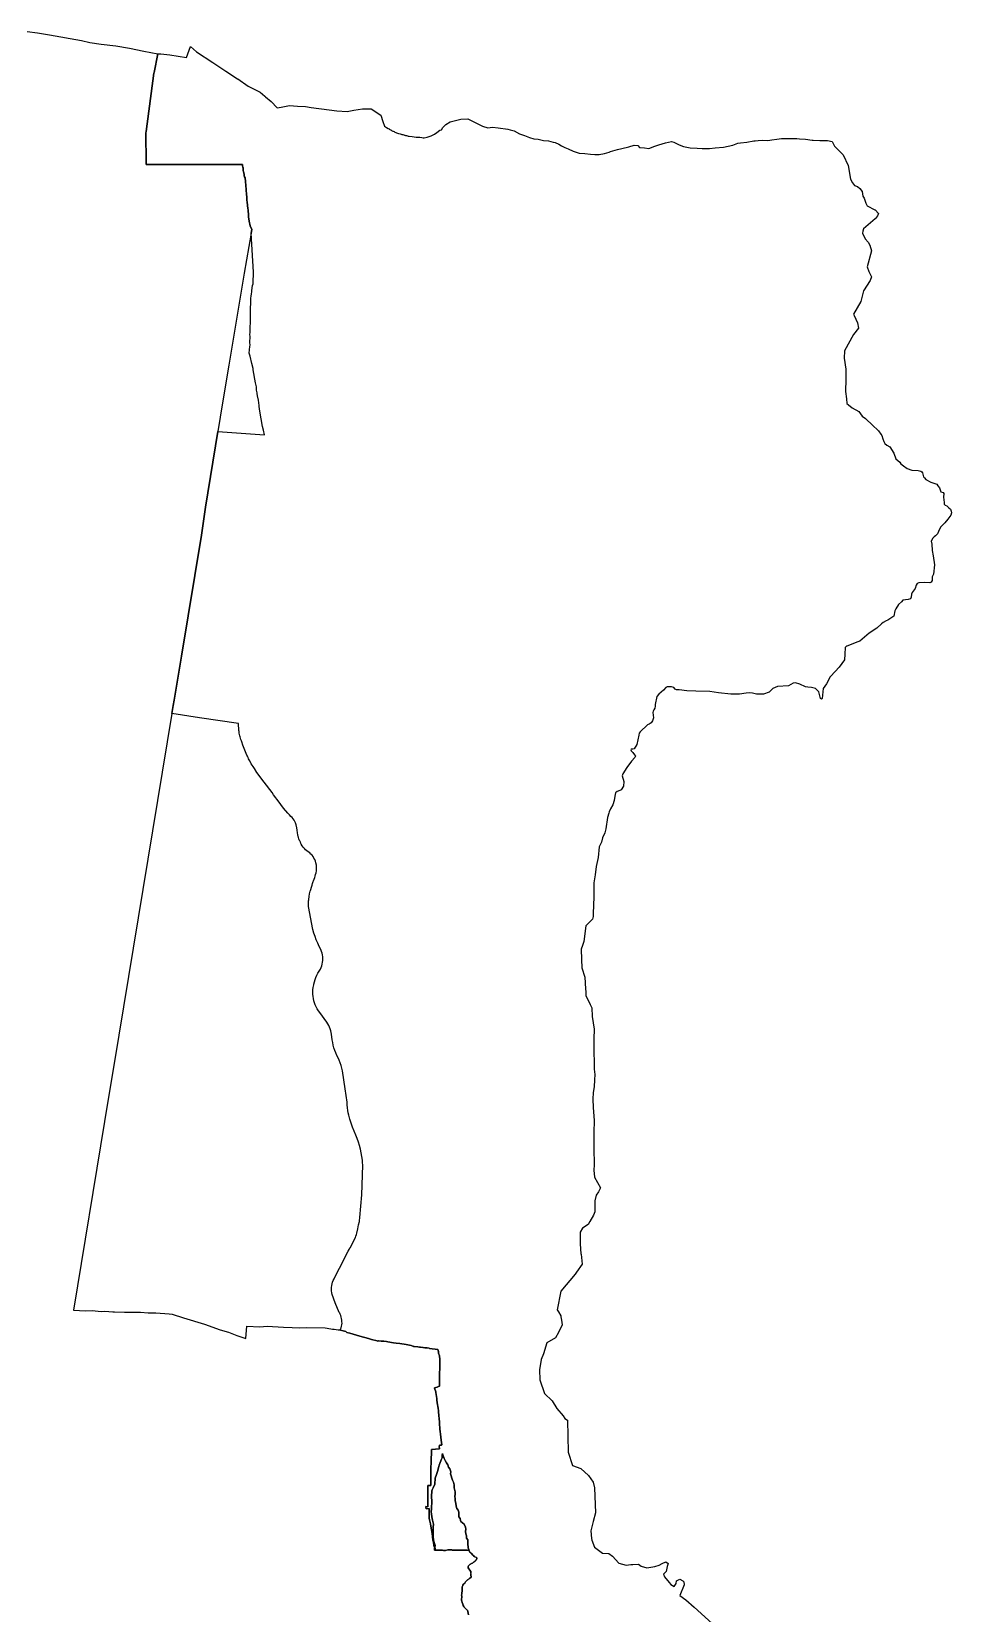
# Model space of a CAD drawing. Header units: inches. Extents: x -74.45 to -73.99, y 3.73 to 4.84.
# Drawn here: x -74.0405 to -74.0004, y 4.7575 to 4.8265 of the extents above; entities that cross this region are included whole.
import ezdxf

# ---------------------------------------------------------------- set-up
doc = ezdxf.new("R2010")
doc.units = ezdxf.units.IN
doc.header["$MEASUREMENT"] = 0
doc.layers.add('temp_wfs_layer', color=251, linetype='Continuous')

msp = doc.modelspace()

# ---------------------------------------------------------------- linework, layer by layer
at = {"layer": 'temp_wfs_layer'}
for points in [[(-74.040712, 4.826488), (-74.040269, 4.826433), (-74.040262, 4.826432), (-74.03974, 4.826354), (-74.038353, 4.826099), (-74.037977, 4.826011), (-74.037483, 4.825935), (-74.037482, 4.825935), (-74.036849, 4.825864), (-74.036844, 4.825863), (-74.036251, 4.825766), (-74.035626, 4.825635), (-74.03502, 4.825526), (-74.035019, 4.825526), (-74.035019, 4.825526), (-74.035019, 4.825525), (-74.035013, 4.825525), (-74.035011, 4.825525), (-74.035013, 4.825519), (-74.035181, 4.824712), (-74.035187, 4.824679), (-74.03553, 4.822135), (-74.035534, 4.822073), (-74.035532, 4.820767), (-74.035532, 4.820688), (-74.034632, 4.820694), (-74.033153, 4.820691), (-74.031327, 4.820687), (-74.031317, 4.820654), (-74.031303, 4.820564), (-74.031302, 4.820559), (-74.031298, 4.820516), (-74.031298, 4.820516), (-74.031293, 4.820464), (-74.031289, 4.820431), (-74.03128, 4.820373), (-74.031256, 4.820272), (-74.031245, 4.820191), (-74.03123, 4.820152), (-74.031212, 4.820105), (-74.031205, 4.820053), (-74.031199, 4.820014), (-74.031198, 4.820008), (-74.031193, 4.819913), (-74.031186, 4.819797), (-74.031185, 4.819791), (-74.031165, 4.819579), (-74.031159, 4.819534), (-74.031152, 4.819444), (-74.031148, 4.819401), (-74.031137, 4.819271), (-74.031135, 4.819173), (-74.031114, 4.819007), (-74.031109, 4.818967), (-74.031108, 4.81896), (-74.031101, 4.818897), (-74.031092, 4.818777), (-74.031076, 4.818712), (-74.031071, 4.818688), (-74.031066, 4.81849), (-74.031057, 4.818402), (-74.031015, 4.818135), (-74.031009, 4.818107), (-74.031, 4.818061), (-74.030995, 4.818045), (-74.030985, 4.818019), (-74.030918, 4.817855), (-74.030946, 4.817695), (-74.031257, 4.815953), (-74.03192, 4.811928), (-74.032196, 4.810294), (-74.032403, 4.809036), (-74.032944, 4.805734), (-74.033111, 4.804521), (-74.033991, 4.799231), (-74.03431, 4.797325), (-74.03435, 4.797088), (-74.034408, 4.796733), (-74.036714, 4.782697), (-74.037341, 4.778932), (-74.038699, 4.770696), (-74.038178, 4.770669), (-74.037885, 4.770683), (-74.037487, 4.770644), (-74.037332, 4.77066), (-74.036978, 4.770636), (-74.036902, 4.770633), (-74.036467, 4.77062), (-74.035814, 4.770614), (-74.035774, 4.770614), (-74.035441, 4.770591), (-74.03511, 4.770585), (-74.034522, 4.770537), (-74.034399, 4.770525), (-74.033892, 4.770363), (-74.032982, 4.770087), (-74.032297, 4.769848), (-74.031938, 4.769736), (-74.031568, 4.76959), (-74.031173, 4.769461), (-74.031141, 4.770006), (-74.030572, 4.76997), (-74.030241, 4.770001), (-74.029533, 4.769956), (-74.029164, 4.76995), (-74.028826, 4.76993), (-74.028537, 4.769941), (-74.027723, 4.76993), (-74.027476, 4.76989), (-74.027404, 4.769879), (-74.027323, 4.769879), (-74.027144, 4.769849), (-74.027087, 4.769839), (-74.027066, 4.769838), (-74.027044, 4.769836), (-74.026823, 4.769776), (-74.026819, 4.769773), (-74.026773, 4.769735), (-74.026645, 4.769699), (-74.026204, 4.769574), (-74.02583, 4.769467), (-74.025693, 4.769428), (-74.025451, 4.769359), (-74.025449, 4.769358), (-74.025446, 4.769356), (-74.025404, 4.76936), (-74.025388, 4.769362), (-74.025281, 4.769357), (-74.025189, 4.769346), (-74.025165, 4.769343), (-74.02505, 4.769329), (-74.024986, 4.769321), (-74.024736, 4.769283), (-74.024623, 4.769267), (-74.024467, 4.769246), (-74.024179, 4.769206), (-74.023966, 4.769154), (-74.023892, 4.769136), (-74.023884, 4.769133), (-74.023858, 4.769124), (-74.023839, 4.769117), (-74.023682, 4.769099), (-74.02368, 4.769099), (-74.023673, 4.769098), (-74.023598, 4.769089), (-74.023564, 4.769086), (-74.023463, 4.769074), (-74.023441, 4.769071), (-74.023376, 4.769064), (-74.023368, 4.769063), (-74.023295, 4.769055), (-74.02327, 4.769052), (-74.023181, 4.769039), (-74.023164, 4.769037), (-74.022799, 4.768991), (-74.022793, 4.768964), (-74.022792, 4.768963), (-74.022784, 4.768929), (-74.022783, 4.76892), (-74.022782, 4.768911), (-74.022773, 4.768832), (-74.022734, 4.768709), (-74.022732, 4.768702), (-74.02273, 4.768696), (-74.022726, 4.768685), (-74.022724, 4.768671), (-74.022723, 4.768587), (-74.022723, 4.768584), (-74.022723, 4.768521), (-74.022722, 4.768486), (-74.022722, 4.768224), (-74.022722, 4.7682), (-74.022722, 4.768196), (-74.022725, 4.767915), (-74.022726, 4.767808), (-74.022725, 4.767787), (-74.022725, 4.767565), (-74.022725, 4.76738), (-74.02277, 4.767366), (-74.022833, 4.767346), (-74.022952, 4.767309), (-74.022948, 4.767299), (-74.022888, 4.767132), (-74.022884, 4.767116), (-74.022849, 4.766849), (-74.022849, 4.766844), (-74.022843, 4.766797), (-74.022826, 4.766663), (-74.022795, 4.76643), (-74.022781, 4.766305), (-74.022756, 4.766066), (-74.022751, 4.766011), (-74.022751, 4.766003), (-74.022733, 4.765782), (-74.022712, 4.765494), (-74.022706, 4.765425), (-74.022701, 4.765381), (-74.022701, 4.76538), (-74.022694, 4.765314), (-74.022688, 4.765271), (-74.022688, 4.76527), (-74.022685, 4.765245), (-74.022679, 4.765204), (-74.022673, 4.765152), (-74.022672, 4.76515), (-74.022658, 4.765039), (-74.022658, 4.765039), (-74.022642, 4.76491), (-74.022634, 4.764848), (-74.02263, 4.764822), (-74.022643, 4.764806), (-74.022685, 4.764811), (-74.0227, 4.764813), (-74.022735, 4.764817), (-74.02274, 4.76472), (-74.022733, 4.764684), (-74.022728, 4.764661), (-74.022725, 4.764646), (-74.023078, 4.764621), (-74.023097, 4.764058), (-74.023102, 4.763824), (-74.02311, 4.763719), (-74.02311, 4.763533), (-74.023109, 4.763338), (-74.023109, 4.763226), (-74.023109, 4.76305), (-74.023233, 4.763051), (-74.023233, 4.762878), (-74.023235, 4.762746), (-74.023236, 4.762619), (-74.02324, 4.762447), (-74.023238, 4.762381), (-74.02324, 4.762128), (-74.023333, 4.762131), (-74.023332, 4.76212), (-74.023316, 4.762036), (-74.023187, 4.762043), (-74.023183, 4.76189), (-74.023179, 4.761804), (-74.023179, 4.761711), (-74.023176, 4.761629), (-74.023165, 4.761551), (-74.02313, 4.761377), (-74.023096, 4.761197), (-74.023065, 4.761038), (-74.02305, 4.760938), (-74.023043, 4.760831), (-74.023016, 4.760672), (-74.023, 4.760577), (-74.022973, 4.760441), (-74.022959, 4.760377), (-74.022957, 4.760376), (-74.022944, 4.760365), (-74.022941, 4.760355), (-74.022955, 4.760316), (-74.022953, 4.760278), (-74.02295, 4.76023), (-74.022935, 4.76023), (-74.022924, 4.76023), (-74.022898, 4.76023), (-74.022897, 4.760227), (-74.022847, 4.76023), (-74.022847, 4.76023), (-74.022782, 4.760231), (-74.0227, 4.760233), (-74.022678, 4.760234), (-74.02267, 4.760236), (-74.022661, 4.760236), (-74.022642, 4.760234), (-74.022606, 4.760231), (-74.022553, 4.760222), (-74.022537, 4.760221), (-74.022512, 4.760219), (-74.022492, 4.760219), (-74.022476, 4.760221), (-74.022368, 4.760239), (-74.022353, 4.76024), (-74.022307, 4.76024), (-74.022273, 4.760242), (-74.022208, 4.760239), (-74.022195, 4.760238), (-74.022175, 4.760237), (-74.022131, 4.760235), (-74.022084, 4.760235), (-74.022068, 4.760235), (-74.022045, 4.760236), (-74.022015, 4.760235), (-74.021959, 4.760236), (-74.021922, 4.760234), (-74.02189, 4.760233), (-74.021788, 4.76023), (-74.021698, 4.760227), (-74.021598, 4.760226), (-74.021553, 4.760225), (-74.021514, 4.760225), (-74.021459, 4.760223), (-74.02144, 4.760221), (-74.02144, 4.76022), (-74.021432, 4.760197), (-74.021415, 4.760146), (-74.021414, 4.760146), (-74.021367, 4.760112), (-74.021334, 4.760089), (-74.021271, 4.760015), (-74.021252, 4.759996), (-74.021216, 4.75996), (-74.021207, 4.75995), (-74.021186, 4.759941), (-74.021115, 4.759911), (-74.021107, 4.759891), (-74.021109, 4.759868), (-74.02112, 4.759825), (-74.021121, 4.75982), (-74.021126, 4.759811), (-74.021144, 4.759786), (-74.021149, 4.759782), (-74.021167, 4.759762), (-74.021172, 4.759758), (-74.021176, 4.759755), (-74.02119, 4.759744), (-74.021194, 4.759741), (-74.021216, 4.759722), (-74.021232, 4.759708), (-74.021245, 4.7597), (-74.021266, 4.759686), (-74.021293, 4.759668), (-74.02133, 4.759647), (-74.02136, 4.759628), (-74.021385, 4.759614), (-74.021404, 4.759599), (-74.021432, 4.759576), (-74.021451, 4.75956), (-74.021468, 4.759541), (-74.021479, 4.759525), (-74.021484, 4.759513), (-74.021485, 4.759504), (-74.021481, 4.759484), (-74.021474, 4.75946), (-74.02145, 4.759421), (-74.021408, 4.759357), (-74.021406, 4.759354), (-74.021384, 4.759321), (-74.021367, 4.759318), (-74.021365, 4.759286), (-74.021362, 4.759268), (-74.021358, 4.759233), (-74.021357, 4.759212), (-74.02136, 4.759192), (-74.021363, 4.759174), (-74.021365, 4.759153), (-74.021349, 4.759048), (-74.021404, 4.759012), (-74.021437, 4.758987), (-74.021464, 4.758965), (-74.021501, 4.758933), (-74.021503, 4.75893), (-74.021538, 4.7589), (-74.021561, 4.758878), (-74.021592, 4.758846), (-74.021632, 4.758797), (-74.021665, 4.758763), (-74.021683, 4.758742), (-74.02171, 4.758701), (-74.021719, 4.758685), (-74.021729, 4.758661), (-74.021738, 4.758636), (-74.021743, 4.758627), (-74.021745, 4.758561), (-74.021746, 4.758507), (-74.021746, 4.758503), (-74.021747, 4.758442), (-74.021757, 4.758366), (-74.021763, 4.75831), (-74.021766, 4.758284), (-74.021764, 4.758207), (-74.021765, 4.758065), (-74.021765, 4.758062), (-74.021765, 4.758054), (-74.021721, 4.757907), (-74.021714, 4.757882), (-74.021693, 4.757817), (-74.021675, 4.757774), (-74.021658, 4.757746), (-74.021645, 4.757728), (-74.021616, 4.757694), (-74.021599, 4.75768), (-74.021572, 4.757658), (-74.02154, 4.757631), (-74.021536, 4.757627), (-74.021518, 4.757613), (-74.02151, 4.757606), (-74.0215, 4.757552), (-74.021484, 4.757485), (-74.021481, 4.757478), (-74.021462, 4.757416)], [(-74.021462, 4.757416), (-74.021481, 4.757478), (-74.021484, 4.757485), (-74.0215, 4.757552), (-74.02151, 4.757606), (-74.021518, 4.757613), (-74.021536, 4.757627), (-74.02154, 4.757631), (-74.021572, 4.757658), (-74.021599, 4.75768), (-74.021616, 4.757694), (-74.021645, 4.757728), (-74.021658, 4.757746), (-74.021675, 4.757774), (-74.021693, 4.757817), (-74.021714, 4.757882), (-74.021721, 4.757907), (-74.021765, 4.758054), (-74.021765, 4.758062), (-74.021765, 4.758065), (-74.021764, 4.758207), (-74.021766, 4.758284), (-74.021763, 4.75831), (-74.021757, 4.758366), (-74.021747, 4.758442), (-74.021746, 4.758503), (-74.021746, 4.758507), (-74.021745, 4.758561), (-74.021743, 4.758627), (-74.021738, 4.758636), (-74.021729, 4.758661), (-74.021719, 4.758685), (-74.02171, 4.758701), (-74.021683, 4.758742), (-74.021665, 4.758763), (-74.021632, 4.758797), (-74.021592, 4.758846), (-74.021561, 4.758878), (-74.021538, 4.7589), (-74.021503, 4.75893), (-74.021501, 4.758933), (-74.021464, 4.758965), (-74.021437, 4.758987), (-74.021404, 4.759012), (-74.021349, 4.759048), (-74.021365, 4.759153), (-74.021363, 4.759174), (-74.02136, 4.759192), (-74.021357, 4.759212), (-74.021358, 4.759233), (-74.021362, 4.759268), (-74.021365, 4.759286), (-74.021367, 4.759318), (-74.021384, 4.759321), (-74.021406, 4.759354), (-74.021408, 4.759357), (-74.02145, 4.759421), (-74.021474, 4.75946), (-74.021481, 4.759484), (-74.021485, 4.759504), (-74.021484, 4.759513), (-74.021479, 4.759525), (-74.021468, 4.759541), (-74.021451, 4.75956), (-74.021432, 4.759576), (-74.021404, 4.759599), (-74.021385, 4.759614), (-74.02136, 4.759628), (-74.02133, 4.759647), (-74.021293, 4.759668), (-74.021266, 4.759686), (-74.021245, 4.7597), (-74.021232, 4.759708), (-74.021216, 4.759722), (-74.021194, 4.759741), (-74.02119, 4.759744), (-74.021176, 4.759755), (-74.021172, 4.759758), (-74.021167, 4.759762), (-74.021149, 4.759782), (-74.021144, 4.759786), (-74.021126, 4.759811), (-74.021121, 4.75982), (-74.02112, 4.759825), (-74.021109, 4.759868), (-74.021107, 4.759891), (-74.021115, 4.759911), (-74.021186, 4.759941), (-74.021207, 4.75995), (-74.021216, 4.75996), (-74.021252, 4.759996), (-74.021271, 4.760015), (-74.021334, 4.760089), (-74.021367, 4.760112), (-74.021414, 4.760146), (-74.021415, 4.760146), (-74.021432, 4.760197), (-74.02144, 4.76022), (-74.02144, 4.760221), (-74.02144, 4.760221), (-74.021446, 4.760239), (-74.021456, 4.760264), (-74.021482, 4.760327), (-74.021485, 4.760369), (-74.021494, 4.760473), (-74.021498, 4.76058), (-74.021502, 4.760676), (-74.021548, 4.76076), (-74.021552, 4.760857), (-74.021588, 4.760945), (-74.021604, 4.761051), (-74.021588, 4.761145), (-74.021595, 4.761237), (-74.021653, 4.761362), (-74.021725, 4.761424), (-74.021799, 4.761484), (-74.021821, 4.761521), (-74.021832, 4.761613), (-74.021891, 4.761684), (-74.021895, 4.761778), (-74.021894, 4.761884), (-74.02192, 4.761972), (-74.02197, 4.762054), (-74.021997, 4.762153), (-74.022019, 4.762284), (-74.022042, 4.762379), (-74.022048, 4.762481), (-74.022068, 4.762574), (-74.022052, 4.762669), (-74.022052, 4.762771), (-74.022087, 4.762956), (-74.022088, 4.763078), (-74.02212, 4.763195), (-74.022159, 4.763283), (-74.022186, 4.763375), (-74.022216, 4.763472), (-74.022251, 4.763558), (-74.022243, 4.763654), (-74.022282, 4.76378), (-74.022345, 4.763858), (-74.022366, 4.763953), (-74.02243, 4.76404), (-74.02249, 4.764146), (-74.022533, 4.764231), (-74.022599, 4.764439), (-74.022606, 4.764445), (-74.022619, 4.764376), (-74.022619, 4.764256), (-74.022653, 4.764174), (-74.022719, 4.764013), (-74.022729, 4.763981), (-74.022774, 4.763841), (-74.022811, 4.763708), (-74.022855, 4.763529), (-74.022919, 4.763369), (-74.022941, 4.763114), (-74.023009, 4.762953), (-74.02305, 4.762858), (-74.023067, 4.76282), (-74.023066, 4.762745), (-74.023086, 4.762647), (-74.023081, 4.762554), (-74.023072, 4.762367), (-74.023067, 4.76227), (-74.023077, 4.762156), (-74.02308, 4.762036), (-74.023091, 4.761906), (-74.023079, 4.761813), (-74.023061, 4.761691), (-74.02304, 4.761539), (-74.022986, 4.761367), (-74.023001, 4.761234), (-74.02301, 4.761111), (-74.023009, 4.760977), (-74.023005, 4.760808), (-74.022986, 4.760681), (-74.022968, 4.760559), (-74.022917, 4.76044), (-74.022938, 4.760364), (-74.022941, 4.760355), (-74.022944, 4.760365), (-74.022957, 4.760376), (-74.022959, 4.760377), (-74.022973, 4.760441), (-74.023, 4.760577), (-74.023016, 4.760672), (-74.023043, 4.760831), (-74.02305, 4.760938), (-74.023065, 4.761038), (-74.023096, 4.761197), (-74.02313, 4.761377), (-74.023165, 4.761551), (-74.023176, 4.761629), (-74.023179, 4.761711), (-74.023179, 4.761804), (-74.023183, 4.76189), (-74.023187, 4.762043), (-74.023316, 4.762036), (-74.023332, 4.76212), (-74.023333, 4.762131), (-74.02324, 4.762128), (-74.023238, 4.762381), (-74.02324, 4.762447), (-74.023236, 4.762619), (-74.023235, 4.762746), (-74.023233, 4.762878), (-74.023233, 4.763051), (-74.023109, 4.76305), (-74.023109, 4.763226), (-74.023109, 4.763338), (-74.02311, 4.763533), (-74.02311, 4.763719), (-74.023102, 4.763824), (-74.023097, 4.764058), (-74.023078, 4.764621), (-74.022725, 4.764646), (-74.022728, 4.764661), (-74.022733, 4.764684), (-74.02274, 4.76472), (-74.022735, 4.764817), (-74.0227, 4.764813), (-74.022685, 4.764811), (-74.022643, 4.764806), (-74.02263, 4.764822), (-74.022634, 4.764848), (-74.022642, 4.76491), (-74.022658, 4.765039), (-74.022658, 4.765039), (-74.022672, 4.76515), (-74.022673, 4.765152), (-74.022679, 4.765204), (-74.022685, 4.765245), (-74.022688, 4.76527), (-74.022688, 4.765271), (-74.022694, 4.765314), (-74.022701, 4.76538), (-74.022701, 4.765381), (-74.022706, 4.765425), (-74.022712, 4.765494), (-74.022733, 4.765782), (-74.022751, 4.766003), (-74.022751, 4.766011), (-74.022756, 4.766066), (-74.022781, 4.766305), (-74.022795, 4.76643), (-74.022826, 4.766663), (-74.022843, 4.766797), (-74.022849, 4.766844), (-74.022849, 4.766849), (-74.022884, 4.767116), (-74.022888, 4.767132), (-74.022948, 4.767299), (-74.022952, 4.767309), (-74.022833, 4.767346), (-74.02277, 4.767366), (-74.022725, 4.76738), (-74.022725, 4.767565), (-74.022725, 4.767787), (-74.022726, 4.767808), (-74.022725, 4.767915), (-74.022722, 4.768196), (-74.022722, 4.7682), (-74.022722, 4.768224), (-74.022722, 4.768486), (-74.022723, 4.768521), (-74.022723, 4.768584), (-74.022723, 4.768587), (-74.022724, 4.768671), (-74.022726, 4.768685), (-74.02273, 4.768696), (-74.022732, 4.768702), (-74.022734, 4.768709), (-74.022773, 4.768832), (-74.022782, 4.768911), (-74.022783, 4.76892), (-74.022784, 4.768929), (-74.022792, 4.768963), (-74.022793, 4.768964), (-74.022799, 4.768991), (-74.023164, 4.769037), (-74.023181, 4.769039), (-74.02327, 4.769052), (-74.023295, 4.769055), (-74.023368, 4.769063), (-74.023376, 4.769064), (-74.023441, 4.769071), (-74.023463, 4.769074), (-74.023564, 4.769086), (-74.023598, 4.769089), (-74.023673, 4.769098), (-74.02368, 4.769099), (-74.023682, 4.769099), (-74.023839, 4.769117), (-74.023858, 4.769124), (-74.023884, 4.769133), (-74.023892, 4.769136), (-74.023966, 4.769154), (-74.024179, 4.769206), (-74.024467, 4.769246), (-74.024623, 4.769267), (-74.024736, 4.769283), (-74.024986, 4.769321), (-74.02505, 4.769329), (-74.025165, 4.769343), (-74.025189, 4.769346), (-74.025281, 4.769357), (-74.025388, 4.769362), (-74.025404, 4.76936), (-74.025446, 4.769356), (-74.025449, 4.769358), (-74.025451, 4.769359), (-74.025693, 4.769428), (-74.02583, 4.769467), (-74.026204, 4.769574), (-74.026645, 4.769699), (-74.026773, 4.769735), (-74.026819, 4.769773), (-74.026823, 4.769776), (-74.027044, 4.769836), (-74.027066, 4.769838), (-74.027062, 4.769848), (-74.027061, 4.76985), (-74.027051, 4.769875), (-74.027024, 4.769935), (-74.027002, 4.769998), (-74.026987, 4.770062), (-74.026984, 4.77013), (-74.026985, 4.770198), (-74.026992, 4.770265), (-74.027003, 4.770332), (-74.027019, 4.770398), (-74.02704, 4.770463), (-74.027066, 4.770526), (-74.027085, 4.770566), (-74.027106, 4.770605), (-74.027275, 4.771019), (-74.027408, 4.771386), (-74.027426, 4.771462), (-74.027437, 4.77154), (-74.027441, 4.771618), (-74.027439, 4.771696), (-74.027431, 4.771774), (-74.027415, 4.771851), (-74.027394, 4.771926), (-74.027366, 4.771999), (-74.027332, 4.77207), (-74.027292, 4.772137), (-74.02729, 4.77214), (-74.027089, 4.772536), (-74.026716, 4.773273), (-74.026714, 4.773277), (-74.026676, 4.77335), (-74.026637, 4.773423), (-74.026634, 4.773428), (-74.026402, 4.773869), (-74.026375, 4.773934), (-74.02635, 4.774001), (-74.02633, 4.774069), (-74.026296, 4.774247), (-74.02626, 4.774424), (-74.026227, 4.774576), (-74.026225, 4.774602), (-74.026212, 4.77474), (-74.026119, 4.775729), (-74.026082, 4.777034), (-74.026088, 4.777147), (-74.026093, 4.777245), (-74.026115, 4.777406), (-74.026144, 4.777566), (-74.02618, 4.777725), (-74.026222, 4.777882), (-74.02627, 4.778038), (-74.026325, 4.778191), (-74.026386, 4.778342), (-74.026457, 4.778512), (-74.026523, 4.778685), (-74.026583, 4.778861), (-74.026636, 4.779038), (-74.026684, 4.779216), (-74.026708, 4.779313), (-74.026728, 4.779411), (-74.026746, 4.779532), (-74.026757, 4.779655), (-74.026762, 4.779779), (-74.026851, 4.780366), (-74.026969, 4.781144), (-74.026993, 4.781262), (-74.027024, 4.781378), (-74.027061, 4.781492), (-74.027104, 4.781604), (-74.027153, 4.781714), (-74.027208, 4.781819), (-74.027256, 4.781926), (-74.027299, 4.782036), (-74.027336, 4.782148), (-74.027367, 4.782262), (-74.027391, 4.782378), (-74.027409, 4.782494), (-74.027446, 4.782738), (-74.027459, 4.782817), (-74.027478, 4.782896), (-74.027501, 4.782974), (-74.02753, 4.783049), (-74.027564, 4.783123), (-74.027603, 4.783194), (-74.027646, 4.783262), (-74.027953, 4.783684), (-74.028007, 4.78376), (-74.028069, 4.783848), (-74.028114, 4.783933), (-74.028153, 4.784022), (-74.028187, 4.784112), (-74.028214, 4.784205), (-74.028234, 4.784299), (-74.028249, 4.784395), (-74.028257, 4.784491), (-74.028258, 4.784588), (-74.028253, 4.784684), (-74.028241, 4.78478), (-74.028231, 4.784842), (-74.028219, 4.784904), (-74.028219, 4.784907), (-74.028219, 4.784909), (-74.028218, 4.784911), (-74.028218, 4.784912), (-74.028218, 4.784913), (-74.028213, 4.784928), (-74.028188, 4.785027), (-74.028157, 4.785124), (-74.028121, 4.785219), (-74.02808, 4.785312), (-74.028034, 4.785403), (-74.027982, 4.785491), (-74.027927, 4.785577), (-74.027895, 4.78565), (-74.027868, 4.785726), (-74.027848, 4.785804), (-74.027833, 4.785883), (-74.027825, 4.785963), (-74.027822, 4.786043), (-74.027826, 4.786123), (-74.027836, 4.786203), (-74.027852, 4.786282), (-74.027873, 4.786359), (-74.027901, 4.786435), (-74.027975, 4.786574), (-74.028042, 4.786716), (-74.028104, 4.786861), (-74.02816, 4.787009), (-74.028209, 4.787158), (-74.028251, 4.78731), (-74.028441, 4.788309), (-74.028444, 4.788429), (-74.028443, 4.788435), (-74.028443, 4.788436), (-74.028448, 4.788475), (-74.028444, 4.78857), (-74.028438, 4.788594), (-74.028436, 4.788637), (-74.028421, 4.788736), (-74.028418, 4.788752), (-74.028396, 4.788868), (-74.028369, 4.788983), (-74.02836, 4.78901), (-74.028347, 4.789061), (-74.028315, 4.789164), (-74.028288, 4.789251), (-74.028264, 4.789325), (-74.028238, 4.789401), (-74.028223, 4.789438), (-74.028176, 4.789587), (-74.028153, 4.789646), (-74.028133, 4.789706), (-74.028113, 4.789787), (-74.028099, 4.789869), (-74.028092, 4.789952), (-74.028093, 4.789971), (-74.028095, 4.790005), (-74.028098, 4.790048), (-74.0281, 4.790094), (-74.028103, 4.79013), (-74.028104, 4.790143), (-74.028113, 4.790184), (-74.028123, 4.790225), (-74.028146, 4.790295), (-74.028175, 4.790362), (-74.028209, 4.790427), (-74.028248, 4.79049), (-74.028292, 4.790548), (-74.028305, 4.790563), (-74.028338, 4.790601), (-74.028393, 4.790654), (-74.028453, 4.790702), (-74.028517, 4.790745), (-74.028573, 4.790795), (-74.028626, 4.790849), (-74.028675, 4.790906), (-74.02872, 4.790967), (-74.028761, 4.791031), (-74.028797, 4.791097), (-74.028781, 4.791087), (-74.028815, 4.791156), (-74.028839, 4.791204), (-74.028849, 4.791229), (-74.028848, 4.791221), (-74.028848, 4.791214), (-74.028866, 4.791269), (-74.028882, 4.791325), (-74.028888, 4.791347), (-74.028891, 4.791368), (-74.028904, 4.791444), (-74.028922, 4.791531), (-74.028938, 4.791642), (-74.028958, 4.791754), (-74.028987, 4.791884), (-74.029016, 4.791971), (-74.029076, 4.792079), (-74.029115, 4.792139), (-74.029161, 4.792192), (-74.02921, 4.792241), (-74.029275, 4.792318), (-74.029348, 4.792393), (-74.029532, 4.792605), (-74.029647, 4.79276), (-74.029732, 4.792873), (-74.029965, 4.793186), (-74.030036, 4.793284), (-74.030383, 4.793742), (-74.030702, 4.794165), (-74.030807, 4.794337), (-74.030863, 4.794419), (-74.030909, 4.794489), (-74.030941, 4.794545), (-74.031006, 4.794664), (-74.031031, 4.794714), (-74.031056, 4.794759), (-74.03108, 4.79481), (-74.031112, 4.794879), (-74.031129, 4.794922), (-74.031195, 4.795064), (-74.031255, 4.795208), (-74.03131, 4.795355), (-74.031359, 4.795503), (-74.031374, 4.795545), (-74.031394, 4.7956), (-74.03141, 4.795659), (-74.031426, 4.795714), (-74.03144, 4.795767), (-74.031452, 4.795822), (-74.031463, 4.795881), (-74.031474, 4.795948), (-74.031481, 4.795999), (-74.031491, 4.796107), (-74.031496, 4.79619), (-74.031497, 4.796276), (-74.031496, 4.796298), (-74.033199, 4.796552), (-74.034408, 4.796733), (-74.03435, 4.797088), (-74.03431, 4.797325), (-74.033991, 4.799231), (-74.033111, 4.804521), (-74.032944, 4.805734), (-74.032403, 4.809036), (-74.030366, 4.80889), (-74.030411, 4.809098), (-74.030458, 4.809261), (-74.03057, 4.809934), (-74.030588, 4.810025), (-74.030592, 4.810128), (-74.030593, 4.810136), (-74.030597, 4.810169), (-74.03063, 4.810405), (-74.03067, 4.810602), (-74.030671, 4.810605), (-74.030681, 4.810687), (-74.030686, 4.810724), (-74.030707, 4.810839), (-74.030714, 4.810941), (-74.03072, 4.810995), (-74.030758, 4.811157), (-74.030853, 4.811735), (-74.030856, 4.811755), (-74.030865, 4.811788), (-74.030922, 4.812014), (-74.030996, 4.812322), (-74.031039, 4.812454), (-74.030999, 4.812745), (-74.030992, 4.812813), (-74.030993, 4.81282), (-74.030998, 4.812915), (-74.031, 4.813009), (-74.03099, 4.8131), (-74.030994, 4.813187), (-74.031002, 4.813277), (-74.030991, 4.813362), (-74.030977, 4.81403), (-74.030982, 4.814189), (-74.03097, 4.814357), (-74.03097, 4.814482), (-74.030965, 4.814575), (-74.030958, 4.814669), (-74.030958, 4.814764), (-74.030959, 4.814856), (-74.030952, 4.814947), (-74.030932, 4.815042), (-74.030915, 4.815133), (-74.030911, 4.81519), (-74.030892, 4.815405), (-74.030859, 4.815489), (-74.030858, 4.81549), (-74.030858, 4.815509), (-74.030847, 4.815993), (-74.030946, 4.817695), (-74.030918, 4.817855), (-74.030985, 4.818019), (-74.030995, 4.818045), (-74.031, 4.818061), (-74.031009, 4.818107), (-74.031015, 4.818135), (-74.031057, 4.818402), (-74.031066, 4.81849), (-74.031071, 4.818688), (-74.031076, 4.818712), (-74.031092, 4.818777), (-74.031101, 4.818897), (-74.031108, 4.81896), (-74.031109, 4.818967), (-74.031114, 4.819007), (-74.031135, 4.819173), (-74.031137, 4.819271), (-74.031148, 4.819401), (-74.031152, 4.819444), (-74.031159, 4.819534), (-74.031165, 4.819579), (-74.031185, 4.819791), (-74.031186, 4.819797), (-74.031193, 4.819913), (-74.031198, 4.820008), (-74.031199, 4.820014), (-74.031205, 4.820053), (-74.031212, 4.820105), (-74.03123, 4.820152), (-74.031245, 4.820191), (-74.031256, 4.820272), (-74.03128, 4.820373), (-74.031289, 4.820431), (-74.031293, 4.820464), (-74.031298, 4.820516), (-74.031298, 4.820516), (-74.031302, 4.820559), (-74.031303, 4.820564), (-74.031317, 4.820654), (-74.031327, 4.820687), (-74.033153, 4.820691), (-74.034632, 4.820694), (-74.035532, 4.820688), (-74.035532, 4.820767), (-74.035534, 4.822073), (-74.03553, 4.822135), (-74.035187, 4.824679), (-74.035181, 4.824712), (-74.035013, 4.825519), (-74.035011, 4.825525), (-74.035013, 4.825525), (-74.034885, 4.825523), (-74.034497, 4.825469), (-74.033765, 4.825365), (-74.033598, 4.825841), (-74.033324, 4.825612), (-74.032622, 4.82514), (-74.032054, 4.82477), (-74.031536, 4.824433), (-74.031522, 4.824423), (-74.031522, 4.824423), (-74.031078, 4.824114), (-74.030548, 4.82384), (-74.030343, 4.823665), (-74.030314, 4.823641), (-74.030071, 4.823434), (-74.029817, 4.823159), (-74.029632, 4.82319), (-74.029281, 4.823263), (-74.028926, 4.823232), (-74.028574, 4.823221), (-74.028322, 4.823178), (-74.027551, 4.823078), (-74.027208, 4.823028), (-74.026755, 4.823003), (-74.026463, 4.823065), (-74.026093, 4.823115), (-74.025705, 4.823118), (-74.025284, 4.822838), (-74.025197, 4.822571), (-74.025137, 4.822363), (-74.025039, 4.822305), (-74.024967, 4.822262), (-74.024931, 4.822241), (-74.024924, 4.822237), (-74.024896, 4.82222), (-74.024861, 4.822199), (-74.024849, 4.822191), (-74.024825, 4.82218), (-74.024789, 4.822161), (-74.024769, 4.822151), (-74.024752, 4.822143), (-74.024715, 4.822125), (-74.024678, 4.822108), (-74.024641, 4.822091), (-74.024634, 4.822088), (-74.024602, 4.822077), (-74.024564, 4.822063), (-74.024525, 4.82205), (-74.024448, 4.822023), (-74.024445, 4.822022), (-74.024408, 4.822013), (-74.024368, 4.822004), (-74.024328, 4.821994), (-74.024289, 4.821984), (-74.024283, 4.821982), (-74.024256, 4.821976), (-74.024249, 4.821974), (-74.02421, 4.821962), (-74.024183, 4.821954), (-74.024171, 4.821951), (-74.024131, 4.821939), (-74.024092, 4.821927), (-74.024089, 4.821926), (-74.024058, 4.821923), (-74.023921, 4.821909), (-74.023743, 4.821881), (-74.023595, 4.821882), (-74.023501, 4.821863), (-74.023443, 4.821851), (-74.023403, 4.821858), (-74.023276, 4.82188), (-74.023092, 4.821948), (-74.022947, 4.822008), (-74.022847, 4.822082), (-74.022717, 4.822184), (-74.022649, 4.822204), (-74.022579, 4.822308), (-74.02245, 4.82244), (-74.022262, 4.822556), (-74.021799, 4.822664), (-74.021502, 4.822676), (-74.021261, 4.822571), (-74.020852, 4.822357), (-74.020621, 4.822293), (-74.020413, 4.822322), (-74.020173, 4.822288), (-74.019747, 4.822232), (-74.019648, 4.822204), (-74.019467, 4.822161), (-74.019241, 4.822033), (-74.01903, 4.821955), (-74.018807, 4.821863), (-74.01862, 4.821816), (-74.018433, 4.821792), (-74.018191, 4.821739), (-74.017977, 4.821722), (-74.01777, 4.821667), (-74.017681, 4.821651), (-74.017531, 4.821581), (-74.017412, 4.821511), (-74.017261, 4.821432), (-74.017115, 4.821369), (-74.016903, 4.821279), (-74.016641, 4.821191), (-74.016397, 4.821165), (-74.016147, 4.821144), (-74.015962, 4.821132), (-74.01576, 4.821126), (-74.015541, 4.821176), (-74.015334, 4.821226), (-74.015268, 4.821259), (-74.01497, 4.821341), (-74.014775, 4.821391), (-74.014472, 4.821455), (-74.01424, 4.82153), (-74.014076, 4.82152), (-74.014005, 4.821438), (-74.013793, 4.821414), (-74.013595, 4.821383), (-74.013343, 4.821488), (-74.013159, 4.821545), (-74.012877, 4.821643), (-74.01261, 4.821689), (-74.012506, 4.821662), (-74.012282, 4.821542), (-74.012088, 4.821472), (-74.011797, 4.821417), (-74.011485, 4.821408), (-74.011268, 4.821387), (-74.010949, 4.821391), (-74.01071, 4.821412), (-74.010342, 4.821453), (-74.00993, 4.821534), (-74.009725, 4.821616), (-74.009598, 4.821633), (-74.009327, 4.821658), (-74.009022, 4.821722), (-74.008965, 4.821726), (-74.008835, 4.821735), (-74.008631, 4.82175), (-74.008416, 4.821743), (-74.008228, 4.821765), (-74.008021, 4.821796), (-74.007816, 4.821823), (-74.007538, 4.821829), (-74.007139, 4.821823), (-74.007023, 4.821817), (-74.006768, 4.821803), (-74.006477, 4.821758), (-74.006429, 4.82175), (-74.00614, 4.821741), (-74.005805, 4.821739), (-74.0056, 4.82169), (-74.0055, 4.821488), (-74.00513, 4.821106), (-74.004907, 4.820643), (-74.004801, 4.820051), (-74.004722, 4.819893), (-74.004626, 4.819781), (-74.004491, 4.819731), (-74.004397, 4.819643), (-74.004298, 4.819507), (-74.004266, 4.819316), (-74.004205, 4.819225), (-74.004134, 4.819007), (-74.004075, 4.818889), (-74.003741, 4.818712), (-74.003731, 4.818707), (-74.003585, 4.818559), (-74.003624, 4.818454), (-74.003709, 4.818336), (-74.003728, 4.81832), (-74.004241, 4.81789), (-74.00427, 4.817786), (-74.004287, 4.8177), (-74.004169, 4.817444), (-74.004029, 4.817305), (-74.003953, 4.817178), (-74.00389, 4.816924), (-74.004072, 4.816219), (-74.004001, 4.816029), (-74.003894, 4.815791), (-74.00394, 4.815624), (-74.004233, 4.815178), (-74.00435, 4.814716), (-74.004679, 4.814164), (-74.004649, 4.814096), (-74.004504, 4.813785), (-74.004453, 4.813554), (-74.004669, 4.813273), (-74.005071, 4.812567), (-74.005081, 4.81224), (-74.005, 4.811758), (-74.005012, 4.811324), (-74.005024, 4.810788), (-74.004982, 4.810473), (-74.004959, 4.810261), (-74.004888, 4.810197), (-74.004736, 4.810077), (-74.004433, 4.809914), (-74.004295, 4.809713), (-74.004155, 4.809605), (-74.003833, 4.809303), (-74.003616, 4.809099), (-74.003585, 4.80907), (-74.003486, 4.808928), (-74.003438, 4.808859), (-74.003388, 4.808727), (-74.003348, 4.808606), (-74.003306, 4.808524), (-74.003219, 4.808451), (-74.003088, 4.808371), (-74.002912, 4.808098), (-74.002823, 4.80785), (-74.002649, 4.807699), (-74.00261, 4.807633), (-74.002492, 4.807547), (-74.002332, 4.807429), (-74.002122, 4.807347), (-74.001853, 4.807342), (-74.001733, 4.807306), (-74.001686, 4.807279), (-74.001668, 4.807233), (-74.001617, 4.807062), (-74.001573, 4.807013), (-74.001511, 4.806944), (-74.001305, 4.806825), (-74.00113, 4.806771), (-74.001038, 4.806742), (-74.00099, 4.806672), (-74.000928, 4.806583), (-74.000857, 4.806407), (-74.000768, 4.806377), (-74.000732, 4.806329), (-74.00075, 4.806179), (-74.000716, 4.805937), (-74.000711, 4.805867), (-74.00068, 4.805831), (-74.000608, 4.805798), (-74.000508, 4.805712), (-74.000436, 4.80565), (-74.000408, 4.805568), (-74.000404, 4.805499), (-74.000425, 4.805391), (-74.000554, 4.805209), (-74.000692, 4.805053), (-74.000872, 4.80486), (-74.000962, 4.80468), (-74.001013, 4.804577), (-74.001058, 4.804538), (-74.001101, 4.804495), (-74.001149, 4.804452), (-74.001215, 4.80439), (-74.001278, 4.804261), (-74.001257, 4.804127), (-74.001244, 4.803845), (-74.001193, 4.803613), (-74.001142, 4.803228), (-74.001185, 4.802811), (-74.001247, 4.802697), (-74.001244, 4.802543), (-74.001288, 4.802466), (-74.001343, 4.802438), (-74.001557, 4.802451), (-74.001817, 4.802431), (-74.00189, 4.802402), (-74.001935, 4.80234), (-74.001979, 4.802188), (-74.002115, 4.802016), (-74.00214, 4.801945), (-74.00216, 4.801819), (-74.002189, 4.801743), (-74.002283, 4.801712), (-74.002407, 4.801691), (-74.002524, 4.801685), (-74.002585, 4.801608), (-74.002704, 4.801488), (-74.002831, 4.801301), (-74.002863, 4.801223), (-74.002919, 4.800982), (-74.003175, 4.800816), (-74.003244, 4.800779), (-74.003377, 4.800709), (-74.003447, 4.800646), (-74.003657, 4.800455), (-74.003984, 4.800237), (-74.004397, 4.799891), (-74.004484, 4.799859), (-74.00497, 4.799681), (-74.00498, 4.799678), (-74.005036, 4.79962), (-74.005053, 4.799324), (-74.005068, 4.799071), (-74.005294, 4.798763), (-74.005663, 4.798367), (-74.005705, 4.798322), (-74.005778, 4.798156), (-74.005845, 4.798024), (-74.005993, 4.797832), (-74.006042, 4.797385), (-74.006071, 4.797359), (-74.006107, 4.797385), (-74.006179, 4.797682), (-74.006331, 4.797826), (-74.006501, 4.797878), (-74.006659, 4.79789), (-74.006773, 4.7979), (-74.007016, 4.798016), (-74.0072, 4.79807), (-74.007307, 4.798054), (-74.007504, 4.797946), (-74.007991, 4.797916), (-74.008187, 4.797828), (-74.008358, 4.797671), (-74.008601, 4.797574), (-74.008901, 4.797577), (-74.009085, 4.797625), (-74.0092, 4.797635), (-74.009352, 4.79763), (-74.009645, 4.797583), (-74.010016, 4.79758), (-74.010564, 4.797636), (-74.010941, 4.797702), (-74.011548, 4.797714), (-74.011941, 4.797723), (-74.012273, 4.797763), (-74.012391, 4.797774), (-74.012449, 4.797797), (-74.012515, 4.797864), (-74.012609, 4.797899), (-74.012715, 4.797907), (-74.012794, 4.797901), (-74.012859, 4.797868), (-74.012967, 4.797751), (-74.013169, 4.79758), (-74.013249, 4.797482), (-74.013324, 4.797128), (-74.013317, 4.797051), (-74.013339, 4.796976), (-74.013378, 4.796901), (-74.013405, 4.796834), (-74.01342, 4.796775), (-74.013403, 4.796543), (-74.013434, 4.79642), (-74.0135, 4.796324), (-74.01358, 4.796269), (-74.013651, 4.796241), (-74.013977, 4.79594), (-74.014016, 4.795885), (-74.014037, 4.795788), (-74.014117, 4.795385), (-74.014237, 4.795189), (-74.014305, 4.795176), (-74.014371, 4.795183), (-74.014388, 4.795149), (-74.014365, 4.795102), (-74.014304, 4.79504), (-74.014228, 4.794935), (-74.014185, 4.794875), (-74.01421, 4.794814), (-74.014358, 4.794651), (-74.014559, 4.794386), (-74.014736, 4.794102), (-74.014767, 4.794014), (-74.014692, 4.793768), (-74.014706, 4.793572), (-74.014804, 4.793407), (-74.014859, 4.79337), (-74.014984, 4.79333), (-74.015056, 4.793276), (-74.015087, 4.793131), (-74.015105, 4.792941), (-74.015167, 4.792756), (-74.015267, 4.792582), (-74.015328, 4.792447), (-74.015351, 4.792381), (-74.015408, 4.792194), (-74.015481, 4.791706), (-74.015514, 4.791524), (-74.01562, 4.791309), (-74.015669, 4.791128), (-74.015765, 4.790924), (-74.015816, 4.790454), (-74.015894, 4.790067), (-74.01594, 4.789704), (-74.015994, 4.789353), (-74.016001, 4.788997), (-74.016006, 4.788774), (-74.016015, 4.788333), (-74.016021, 4.78806), (-74.016025, 4.787872), (-74.016053, 4.787768), (-74.016342, 4.787467), (-74.016431, 4.786792), (-74.016498, 4.786615), (-74.016557, 4.786456), (-74.01654, 4.786005), (-74.016525, 4.785633), (-74.016387, 4.785228), (-74.01636, 4.784725), (-74.016353, 4.784587), (-74.016345, 4.784431), (-74.016154, 4.784041), (-74.016089, 4.783901), (-74.016072, 4.783509), (-74.015982, 4.78296), (-74.016003, 4.782537), (-74.016003, 4.782239), (-74.015998, 4.781892), (-74.015989, 4.781599), (-74.015985, 4.781388), (-74.01598, 4.781221), (-74.01596, 4.780985), (-74.015964, 4.780748), (-74.015978, 4.780446), (-74.016024, 4.780204), (-74.016036, 4.779916), (-74.016024, 4.779547), (-74.015979, 4.778982), (-74.016002, 4.778452), (-74.016002, 4.778428), (-74.016002, 4.777772), (-74.015979, 4.777037), (-74.015995, 4.776812), (-74.015968, 4.776502), (-74.015715, 4.776039), (-74.015799, 4.775868), (-74.015891, 4.775713), (-74.015949, 4.775475), (-74.01595, 4.775439), (-74.015953, 4.775332), (-74.015949, 4.775225), (-74.01596, 4.775), (-74.01601, 4.77485), (-74.016174, 4.774568), (-74.016244, 4.774438), (-74.016495, 4.774286), (-74.016595, 4.774112), (-74.016594, 4.773795), (-74.016602, 4.773579), (-74.016584, 4.773395), (-74.016559, 4.773152), (-74.016558, 4.773146), (-74.016504, 4.772705), (-74.016756, 4.77236), (-74.01682, 4.772272), (-74.017444, 4.771533), (-74.017597, 4.770714), (-74.017544, 4.770629), (-74.01744, 4.77046), (-74.017438, 4.770457), (-74.017434, 4.770425), (-74.017433, 4.770418), (-74.01741, 4.770268), (-74.01738, 4.770065), (-74.017536, 4.769728), (-74.017673, 4.769496), (-74.018048, 4.769274), (-74.018191, 4.7688), (-74.018294, 4.768552), (-74.018376, 4.768095), (-74.01835, 4.767656), (-74.018145, 4.767073), (-74.017811, 4.766742), (-74.017616, 4.766412), (-74.017337, 4.766094), (-74.017268, 4.765978), (-74.017155, 4.765909), (-74.017112, 4.764506), (-74.016926, 4.76393), (-74.016569, 4.763788), (-74.016234, 4.763493), (-74.016031, 4.763195), (-74.015976, 4.762948), (-74.015933, 4.761856), (-74.016029, 4.761488), (-74.016129, 4.761076), (-74.0161, 4.760746), (-74.016093, 4.760665), (-74.015963, 4.760361), (-74.015622, 4.760106), (-74.015339, 4.760082), (-74.015186, 4.759972), (-74.014903, 4.759668), (-74.014583, 4.759575), (-74.014392, 4.759599), (-74.014291, 4.759604), (-74.014057, 4.759615), (-74.01394, 4.759537), (-74.013691, 4.759465), (-74.013341, 4.759523), (-74.013155, 4.75957), (-74.013021, 4.759645), (-74.012862, 4.759724), (-74.012751, 4.759651), (-74.012804, 4.759524), (-74.012851, 4.759304), (-74.01296, 4.759185), (-74.012922, 4.759066), (-74.012713, 4.758818), (-74.012641, 4.758733), (-74.012494, 4.758642), (-74.012413, 4.758776), (-74.012389, 4.758899), (-74.012241, 4.758966), (-74.012119, 4.758899), (-74.012067, 4.758853), (-74.012066, 4.758719), (-74.012246, 4.758251), (-74.011986, 4.758062), (-74.011625, 4.757743), (-74.010841, 4.75703)]]:
    msp.add_lwpolyline(points, dxfattribs=at)
for points in [[(-74.030411, 4.809098), (-74.030458, 4.809261), (-74.03057, 4.809934), (-74.030588, 4.810025), (-74.030592, 4.810128), (-74.030593, 4.810136), (-74.030597, 4.810169), (-74.03063, 4.810405), (-74.03067, 4.810602), (-74.030671, 4.810605), (-74.030681, 4.810687), (-74.030686, 4.810724), (-74.030707, 4.810839), (-74.030714, 4.810941), (-74.03072, 4.810995), (-74.030758, 4.811157), (-74.030853, 4.811735), (-74.030856, 4.811755), (-74.030865, 4.811788), (-74.030922, 4.812014), (-74.030996, 4.812322), (-74.031039, 4.812454), (-74.030999, 4.812745), (-74.030992, 4.812813), (-74.030993, 4.81282), (-74.030998, 4.812915), (-74.031, 4.813009), (-74.03099, 4.8131), (-74.030994, 4.813187), (-74.031002, 4.813277), (-74.030991, 4.813362), (-74.030977, 4.81403), (-74.030982, 4.814189), (-74.03097, 4.814357), (-74.03097, 4.814482), (-74.030965, 4.814575), (-74.030958, 4.814669), (-74.030958, 4.814764), (-74.030959, 4.814856), (-74.030952, 4.814947), (-74.030932, 4.815042), (-74.030915, 4.815133), (-74.030911, 4.81519), (-74.030892, 4.815405), (-74.030859, 4.815489), (-74.030858, 4.81549), (-74.030858, 4.815509), (-74.030847, 4.815993), (-74.030946, 4.817695), (-74.031257, 4.815953), (-74.03192, 4.811928), (-74.032196, 4.810294), (-74.032403, 4.809036), (-74.030366, 4.80889)], [(-74.028866, 4.791269), (-74.028882, 4.791325), (-74.028888, 4.791347), (-74.028891, 4.791368), (-74.028904, 4.791444), (-74.028922, 4.791531), (-74.028938, 4.791642), (-74.028958, 4.791754), (-74.028987, 4.791884), (-74.029016, 4.791971), (-74.029076, 4.792079), (-74.029115, 4.792139), (-74.029161, 4.792192), (-74.02921, 4.792241), (-74.029275, 4.792318), (-74.029348, 4.792393), (-74.029532, 4.792605), (-74.029647, 4.79276), (-74.029732, 4.792873), (-74.029965, 4.793186), (-74.030036, 4.793284), (-74.030383, 4.793742), (-74.030702, 4.794165), (-74.030807, 4.794337), (-74.030863, 4.794419), (-74.030909, 4.794489), (-74.030941, 4.794545), (-74.031006, 4.794664), (-74.031031, 4.794714), (-74.031056, 4.794759), (-74.03108, 4.79481), (-74.031112, 4.794879), (-74.031129, 4.794922), (-74.031195, 4.795064), (-74.031255, 4.795208), (-74.03131, 4.795355), (-74.031359, 4.795503), (-74.031374, 4.795545), (-74.031394, 4.7956), (-74.03141, 4.795659), (-74.031426, 4.795714), (-74.03144, 4.795767), (-74.031452, 4.795822), (-74.031463, 4.795881), (-74.031474, 4.795948), (-74.031481, 4.795999), (-74.031491, 4.796107), (-74.031496, 4.79619), (-74.031497, 4.796276), (-74.031496, 4.796298), (-74.033199, 4.796552), (-74.034408, 4.796733), (-74.036714, 4.782697), (-74.037341, 4.778932), (-74.038699, 4.770696), (-74.038178, 4.770669), (-74.037885, 4.770683), (-74.037487, 4.770644), (-74.037332, 4.77066), (-74.036978, 4.770636), (-74.036902, 4.770633), (-74.036467, 4.77062), (-74.035814, 4.770614), (-74.035774, 4.770614), (-74.035441, 4.770591), (-74.03511, 4.770585), (-74.034522, 4.770537), (-74.034399, 4.770525), (-74.033892, 4.770363), (-74.032982, 4.770087), (-74.032297, 4.769848), (-74.031938, 4.769736), (-74.031568, 4.76959), (-74.031173, 4.769461), (-74.031141, 4.770006), (-74.030572, 4.76997), (-74.030241, 4.770001), (-74.029533, 4.769956), (-74.029164, 4.76995), (-74.028826, 4.76993), (-74.028537, 4.769941), (-74.027723, 4.76993), (-74.027476, 4.76989), (-74.027404, 4.769879), (-74.027323, 4.769879), (-74.027144, 4.769849), (-74.027087, 4.769839), (-74.027066, 4.769838), (-74.027062, 4.769848), (-74.027061, 4.76985), (-74.027051, 4.769875), (-74.027024, 4.769935), (-74.027002, 4.769998), (-74.026987, 4.770062), (-74.026984, 4.77013), (-74.026985, 4.770198), (-74.026992, 4.770265), (-74.027003, 4.770332), (-74.027019, 4.770398), (-74.02704, 4.770463), (-74.027066, 4.770526), (-74.027085, 4.770566), (-74.027106, 4.770605), (-74.027275, 4.771019), (-74.027408, 4.771386), (-74.027426, 4.771462), (-74.027437, 4.77154), (-74.027441, 4.771618), (-74.027439, 4.771696), (-74.027431, 4.771774), (-74.027415, 4.771851), (-74.027394, 4.771926), (-74.027366, 4.771999), (-74.027332, 4.77207), (-74.027292, 4.772137), (-74.02729, 4.77214), (-74.027089, 4.772536), (-74.026716, 4.773273), (-74.026714, 4.773277), (-74.026676, 4.77335), (-74.026637, 4.773423), (-74.026634, 4.773428), (-74.026402, 4.773869), (-74.026375, 4.773934), (-74.02635, 4.774001), (-74.02633, 4.774069), (-74.026296, 4.774247), (-74.02626, 4.774424), (-74.026227, 4.774576), (-74.026225, 4.774602), (-74.026212, 4.77474), (-74.026119, 4.775729), (-74.026082, 4.777034), (-74.026088, 4.777147), (-74.026093, 4.777245), (-74.026115, 4.777406), (-74.026144, 4.777566), (-74.02618, 4.777725), (-74.026222, 4.777882), (-74.02627, 4.778038), (-74.026325, 4.778191), (-74.026386, 4.778342), (-74.026457, 4.778512), (-74.026523, 4.778685), (-74.026583, 4.778861), (-74.026636, 4.779038), (-74.026684, 4.779216), (-74.026708, 4.779313), (-74.026728, 4.779411), (-74.026746, 4.779532), (-74.026757, 4.779655), (-74.026762, 4.779779), (-74.026851, 4.780366), (-74.026969, 4.781144), (-74.026993, 4.781262), (-74.027024, 4.781378), (-74.027061, 4.781492), (-74.027104, 4.781604), (-74.027153, 4.781714), (-74.027208, 4.781819), (-74.027256, 4.781926), (-74.027299, 4.782036), (-74.027336, 4.782148), (-74.027367, 4.782262), (-74.027391, 4.782378), (-74.027409, 4.782494), (-74.027446, 4.782738), (-74.027459, 4.782817), (-74.027478, 4.782896), (-74.027501, 4.782974), (-74.02753, 4.783049), (-74.027564, 4.783123), (-74.027603, 4.783194), (-74.027646, 4.783262), (-74.027953, 4.783684), (-74.028007, 4.78376), (-74.028069, 4.783848), (-74.028114, 4.783933), (-74.028153, 4.784022), (-74.028187, 4.784112), (-74.028214, 4.784205), (-74.028234, 4.784299), (-74.028249, 4.784395), (-74.028257, 4.784491), (-74.028258, 4.784588), (-74.028253, 4.784684), (-74.028241, 4.78478), (-74.028231, 4.784842), (-74.028219, 4.784904), (-74.028219, 4.784907), (-74.028219, 4.784909), (-74.028218, 4.784911), (-74.028218, 4.784912), (-74.028218, 4.784913), (-74.028213, 4.784928), (-74.028188, 4.785027), (-74.028157, 4.785124), (-74.028121, 4.785219), (-74.02808, 4.785312), (-74.028034, 4.785403), (-74.027982, 4.785491), (-74.027927, 4.785577), (-74.027895, 4.78565), (-74.027868, 4.785726), (-74.027848, 4.785804), (-74.027833, 4.785883), (-74.027825, 4.785963), (-74.027822, 4.786043), (-74.027826, 4.786123), (-74.027836, 4.786203), (-74.027852, 4.786282), (-74.027873, 4.786359), (-74.027901, 4.786435), (-74.027975, 4.786574), (-74.028042, 4.786716), (-74.028104, 4.786861), (-74.02816, 4.787009), (-74.028209, 4.787158), (-74.028251, 4.78731), (-74.028441, 4.788309), (-74.028444, 4.788429), (-74.028443, 4.788435), (-74.028443, 4.788436), (-74.028448, 4.788475), (-74.028444, 4.78857), (-74.028438, 4.788594), (-74.028436, 4.788637), (-74.028421, 4.788736), (-74.028418, 4.788752), (-74.028396, 4.788868), (-74.028369, 4.788983), (-74.02836, 4.78901), (-74.028347, 4.789061), (-74.028315, 4.789164), (-74.028288, 4.789251), (-74.028264, 4.789325), (-74.028238, 4.789401), (-74.028223, 4.789438), (-74.028176, 4.789587), (-74.028153, 4.789646), (-74.028133, 4.789706), (-74.028113, 4.789787), (-74.028099, 4.789869), (-74.028092, 4.789952), (-74.028093, 4.789971), (-74.028095, 4.790005), (-74.028098, 4.790048), (-74.0281, 4.790094), (-74.028103, 4.79013), (-74.028104, 4.790143), (-74.028113, 4.790184), (-74.028123, 4.790225), (-74.028146, 4.790295), (-74.028175, 4.790362), (-74.028209, 4.790427), (-74.028248, 4.79049), (-74.028292, 4.790548), (-74.028305, 4.790563), (-74.028338, 4.790601), (-74.028393, 4.790654), (-74.028453, 4.790702), (-74.028517, 4.790745), (-74.028573, 4.790795), (-74.028626, 4.790849), (-74.028675, 4.790906), (-74.02872, 4.790967), (-74.028761, 4.791031), (-74.028797, 4.791097), (-74.028781, 4.791087), (-74.028815, 4.791156), (-74.028839, 4.791204), (-74.028849, 4.791229), (-74.028848, 4.791221), (-74.028848, 4.791214)], [(-74.022847, 4.76023), (-74.022898, 4.76023), (-74.022897, 4.760227)]]:
    msp.add_lwpolyline(points, close=True, dxfattribs=at)
for points in [[(-74.02144, 4.760221, 0), (-74.021459, 4.760223, 0), (-74.021514, 4.760225, 0), (-74.021553, 4.760225, 0), (-74.021598, 4.760226, 0), (-74.021698, 4.760227, 0), (-74.021788, 4.76023, 0), (-74.02189, 4.760233, 0), (-74.021922, 4.760234, 0), (-74.021959, 4.760236, 0), (-74.022015, 4.760235, 0), (-74.022045, 4.760236, 0), (-74.022068, 4.760235, 0), (-74.022084, 4.760235, 0), (-74.022131, 4.760235, 0), (-74.022175, 4.760237, 0), (-74.022195, 4.760238, 0), (-74.022208, 4.760239, 0), (-74.022273, 4.760242, 0), (-74.022307, 4.76024, 0), (-74.022353, 4.76024, 0), (-74.022368, 4.760239, 0), (-74.022476, 4.760221, 0), (-74.022492, 4.760219, 0), (-74.022512, 4.760219, 0), (-74.022537, 4.760221, 0), (-74.022553, 4.760222, 0), (-74.022606, 4.760231, 0), (-74.022642, 4.760234, 0), (-74.022661, 4.760236, 0), (-74.02267, 4.760236, 0), (-74.022678, 4.760234, 0), (-74.0227, 4.760233, 0), (-74.022782, 4.760231, 0), (-74.022847, 4.76023, 0), (-74.022847, 4.76023, 0), (-74.022898, 4.76023, 0), (-74.022901, 4.760237, 0), (-74.022916, 4.760275, 0), (-74.022918, 4.760282, 0), (-74.022941, 4.760355, 0), (-74.022938, 4.760364, 0), (-74.022917, 4.76044, 0), (-74.022968, 4.760559, 0), (-74.022986, 4.760681, 0), (-74.023005, 4.760808, 0), (-74.023009, 4.760977, 0), (-74.02301, 4.761111, 0), (-74.023001, 4.761234, 0), (-74.022986, 4.761367, 0), (-74.02304, 4.761539, 0), (-74.023061, 4.761691, 0), (-74.023079, 4.761813, 0), (-74.023091, 4.761906, 0), (-74.02308, 4.762036, 0), (-74.023077, 4.762156, 0), (-74.023067, 4.76227, 0), (-74.023072, 4.762367, 0), (-74.023081, 4.762554, 0), (-74.023086, 4.762647, 0), (-74.023066, 4.762745, 0), (-74.023067, 4.76282, 0), (-74.02305, 4.762858, 0), (-74.023009, 4.762953, 0), (-74.022941, 4.763114, 0), (-74.022919, 4.763369, 0), (-74.022855, 4.763529, 0), (-74.022811, 4.763708, 0), (-74.022774, 4.763841, 0), (-74.022729, 4.763981, 0), (-74.022719, 4.764013, 0), (-74.022653, 4.764174, 0), (-74.022619, 4.764256, 0), (-74.022619, 4.764376, 0), (-74.022606, 4.764445, 0), (-74.022599, 4.764439, 0), (-74.022533, 4.764231, 0), (-74.02249, 4.764146, 0), (-74.02243, 4.76404, 0), (-74.022366, 4.763953, 0), (-74.022345, 4.763858, 0), (-74.022282, 4.76378, 0), (-74.022243, 4.763654, 0), (-74.022251, 4.763558, 0), (-74.022216, 4.763472, 0), (-74.022186, 4.763375, 0), (-74.022159, 4.763283, 0), (-74.02212, 4.763195, 0), (-74.022088, 4.763078, 0), (-74.022087, 4.762956, 0), (-74.022052, 4.762771, 0), (-74.022052, 4.762669, 0), (-74.022068, 4.762574, 0), (-74.022048, 4.762481, 0), (-74.022042, 4.762379, 0), (-74.022019, 4.762284, 0), (-74.021997, 4.762153, 0), (-74.02197, 4.762054, 0), (-74.02192, 4.761972, 0), (-74.021894, 4.761884, 0), (-74.021895, 4.761778, 0), (-74.021891, 4.761684, 0), (-74.021832, 4.761613, 0), (-74.021821, 4.761521, 0), (-74.021799, 4.761484, 0), (-74.021725, 4.761424, 0), (-74.021653, 4.761362, 0), (-74.021595, 4.761237, 0), (-74.021588, 4.761145, 0), (-74.021604, 4.761051, 0), (-74.021588, 4.760945, 0), (-74.021552, 4.760857, 0), (-74.021548, 4.76076, 0), (-74.021502, 4.760676, 0), (-74.021498, 4.76058, 0), (-74.021494, 4.760473, 0), (-74.021485, 4.760369, 0), (-74.021482, 4.760327, 0), (-74.021456, 4.760264, 0), (-74.021446, 4.760239, 0), (-74.02144, 4.760221, 0)], [(-74.022898, 4.76023, 0), (-74.022924, 4.76023, 0), (-74.022935, 4.76023, 0), (-74.02295, 4.76023, 0), (-74.022953, 4.760278, 0), (-74.022955, 4.760316, 0), (-74.022941, 4.760355, 0), (-74.022918, 4.760282, 0), (-74.022916, 4.760275, 0), (-74.022901, 4.760237, 0)]]:
    msp.add_polyline3d(points, close=True, dxfattribs=at)

doc.saveas('drawing.dxf')
